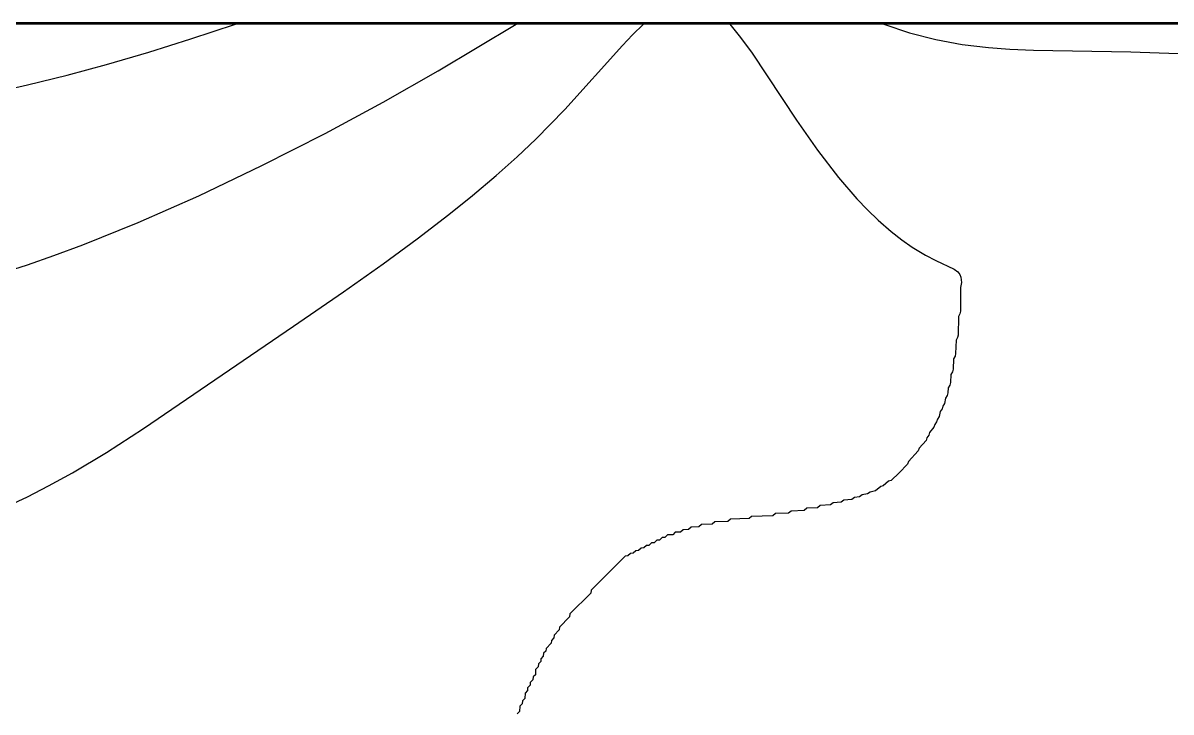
# Model space of a CAD drawing. Header units: millimetres. Extents: x 0 to 1200, y 0 to 1080.
# Drawn here: x 553.9 to 771.9, y 949.2 to 1080 of the extents above; entities that cross this region are included whole.
import ezdxf

# ---------------------------------------------------------------- set-up
doc = ezdxf.new("R2010")
doc.units = ezdxf.units.MM
for name, color, linetype in [('CONTOUR_44', 5, 'Continuous'), ('CONTOUR_45', 5, 'Continuous'), ('CONTOUR_46', 150, 'Continuous'), ('CONTOUR_47', 150, 'Continuous'), ('CONTOUR_48', 130, 'Continuous'), ('CONTOUR_49', 90, 'Continuous'), ('CONTOUR_50', 90, 'Continuous'), ('CONTOUR_51', 3, 'Continuous'), ('CONTOUR_52', 60, 'Continuous'), ('MODEL_BOUNDARY', 7, 'Continuous')]:
    doc.layers.add(name, color=color, linetype=linetype)

msp = doc.modelspace()

# ---------------------------------------------------------------- linework, layer by layer
at = {"layer": 'CONTOUR_44'}
msp.add_polyline3d([(0.25, 0.25, 88), (1199.75, 0.25, 88), (1199.75, 1079.75, 88), (0.25, 1079.75, 88), (0.25, 0.25, 88)], close=True, dxfattribs=at)
at = {"layer": 'CONTOUR_45'}
msp.add_polyline3d([(0.25, 0.25, 90), (1199.75, 0.25, 90), (1199.75, 1079.75, 90), (0.25, 1079.75, 90), (0.25, 0.25, 90)], close=True, dxfattribs=at)
at = {"layer": 'CONTOUR_46'}
msp.add_polyline3d([(1199.75, 1079.75, 92), (0.25, 1079.75, 92)], dxfattribs=at)
at = {"layer": 'CONTOUR_47'}
msp.add_polyline3d([(1199.75, 1079.75, 94), (0.25, 1079.75, 94)], dxfattribs=at)
at = {"layer": 'CONTOUR_48'}
msp.add_polyline3d([(1199.75, 1079.75, 96), (0.25, 1079.75, 96)], dxfattribs=at)
at = {"layer": 'CONTOUR_49'}
msp.add_polyline3d([(1199.75, 1079.75, 98), (51.67, 1079.75, 98)], dxfattribs=at)
at = {"layer": 'CONTOUR_50'}
for points in [[(550.25, 987.95, 100), (554.75, 990.05, 100), (558.75, 992.09, 100), (563.25, 994.56, 100), (569.75, 998.45, 100), (576.75, 1002.97, 100), (605.25, 1022.4, 100), (614.75, 1028.97, 100), (622.25, 1034.27, 100), (628.75, 1039.02, 100), (634.75, 1043.61, 100), (639.25, 1047.22, 100), (643.75, 1051.02, 100), (647.75, 1054.61, 100), (651.25, 1057.94, 100), (656.75, 1063.57, 100), (667.74, 1075.75, 100), (669.64, 1077.75, 100), (671.7, 1079.75, 100), (107.82, 1079.75, 100)], [(874.51, 1079.75, 100), (688.09, 1079.75, 100), (690.16, 1077.25, 100), (692.34, 1074.25, 100), (700.75, 1061.57, 100), (704.75, 1055.84, 100), (708.75, 1050.64, 100), (712.25, 1046.59, 100), (714.25, 1044.5, 100), (716.25, 1042.57, 100), (718.75, 1040.39, 100), (720.75, 1038.83, 100), (722.75, 1037.43, 100), (725.25, 1035.91, 100), (727.25, 1034.87, 100), (730.69, 1033.25, 100), (731.4, 1032.75, 100), (731.77, 1032.25, 100), (731.96, 1031.75, 100), (732.09, 1030.75, 100), (731.91, 1029.75, 100), (731.92, 1025.25, 100), (731.8, 1024.75, 100), (731.55, 1024.25, 100), (731.47, 1020.75, 100), (731.36, 1020.25, 100), (731.07, 1019.75, 100), (730.98, 1017.25, 100), (730.88, 1016.75, 100), (730.58, 1016.25, 100), (730.49, 1014.25, 100), (730.38, 1013.75, 100), (730.07, 1013.25, 100), (729.98, 1011.75, 100), (729.87, 1011.25, 100), (729.56, 1010.75, 100), (729.48, 1009.75, 100), (729.36, 1009.25, 100), (729.05, 1008.75, 100), (728.86, 1007.75, 100), (728.53, 1007.25, 100), (728.4, 1006.75, 100), (728.05, 1006.25, 100), (727.86, 1005.25, 100), (727.52, 1004.75, 100), (727.38, 1004.25, 100), (727.02, 1003.75, 100), (726.86, 1003.25, 100), (726.04, 1002.25, 100), (725.9, 1001.75, 100), (725.52, 1001.25, 100), (725.36, 1000.75, 100), (724.04, 999.25, 100), (723.87, 998.75, 100), (722.04, 996.75, 100), (721.87, 996.25, 100), (720.25, 994.57, 100), (718.75, 993.14, 100), (718.25, 992.97, 100), (717.25, 992.12, 100), (716.75, 991.97, 100), (715.75, 991.16, 100), (714.75, 990.94, 100), (714.25, 990.58, 100), (713.25, 990.42, 100), (712.75, 990.05, 100), (711.75, 989.91, 100), (711.25, 989.54, 100), (709.75, 989.38, 100), (709.25, 989.01, 100), (707.75, 988.87, 100), (707.25, 988.49, 100), (705.25, 988.36, 100), (704.75, 987.96, 100), (702.75, 987.85, 100), (702.25, 987.45, 100), (699.75, 987.33, 100), (699.25, 986.92, 100), (696.75, 986.83, 100), (696.25, 986.41, 100), (692.25, 986.31, 100), (691.75, 985.88, 100), (688.25, 985.8, 100), (687.75, 985.36, 100), (685.25, 985.3, 100), (684.75, 984.84, 100), (682.75, 984.79, 100), (682.25, 984.33, 100), (680.75, 984.29, 100), (680.25, 983.83, 100), (679.25, 983.79, 100), (678.75, 983.33, 100), (677.75, 983.29, 100), (677.25, 982.82, 100), (676.25, 982.79, 100), (675.75, 982.31, 100), (675.25, 982.29, 100), (674.75, 981.81, 100), (674.25, 981.79, 100), (673.75, 981.31, 100), (673.25, 981.29, 100), (672.75, 980.81, 100), (672.25, 980.79, 100), (671.75, 980.31, 100), (671.25, 980.29, 100), (670.75, 979.81, 100), (670.25, 979.79, 100), (669.75, 979.31, 100), (669.25, 979.28, 100), (668.75, 978.8, 100), (668.21, 978.75, 100), (661.75, 972.3, 100), (661.68, 971.75, 100), (657.75, 967.8, 100), (657.69, 967.25, 100), (655.75, 965.3, 100), (655.69, 964.75, 100), (654.72, 963.75, 100), (654.69, 963.25, 100), (654.21, 962.75, 100), (654.19, 962.25, 100), (653.22, 961.25, 100), (653.19, 960.75, 100), (652.75, 960.31, 100), (652.69, 959.75, 100), (652.21, 959.25, 100), (652.19, 958.75, 100), (651.75, 958.31, 100), (651.69, 957.75, 100), (651.22, 957.25, 100), (651.18, 956.25, 100), (650.75, 955.82, 100), (650.68, 955.25, 100), (650.21, 954.75, 100), (650.19, 954.25, 100), (649.71, 953.75, 100), (649.69, 953.25, 100), (649.21, 952.75, 100), (649.18, 951.75, 100), (648.75, 951.32, 100), (648.68, 950.75, 100), (648.21, 950.25, 100), (648.18, 949.25, 100), (647.75, 948.82, 100)]]:
    msp.add_polyline3d(points, dxfattribs=at)
at = {"layer": 'CONTOUR_51'}
msp.add_polyline3d([(549.75, 1032.47, 102), (554.75, 1034.1, 102), (559.75, 1035.84, 102), (565.25, 1037.89, 102), (575.75, 1042.13, 102), (587.25, 1047.2, 102), (599.25, 1052.91, 102), (611.25, 1059.01, 102), (622.25, 1064.94, 102), (632.75, 1070.93, 102), (647.53, 1079.75, 102), (329.25, 1079.75, 102)], dxfattribs=at)
msp.add_polyline3d([(795.75, 1072.73, 102), (801.25, 1072.53, 102), (806.25, 1072.6, 102), (811.25, 1072.95, 102), (816.25, 1073.61, 102), (821.25, 1074.56, 102), (826.75, 1075.91, 102), (832.25, 1077.53, 102), (838.92, 1079.75, 102), (717.36, 1079.75, 102), (722.25, 1078.12, 102), (727.25, 1076.83, 102), (732.25, 1075.91, 102), (737.25, 1075.32, 102), (741.25, 1075.03, 102), (745.75, 1074.83, 102), (764.25, 1074.5, 102), (773.25, 1074.2, 102), (780.75, 1073.79, 102), (795.75, 1072.73, 102)], close=True, dxfattribs=at)
at = {"layer": 'CONTOUR_52'}
msp.add_polyline3d([(547.75, 1066.67, 104), (554.75, 1068.25, 104), (562.25, 1070.11, 104), (569.75, 1072.14, 104), (577.75, 1074.48, 104), (585.75, 1076.96, 104), (594.22, 1079.75, 104), (387.19, 1079.75, 104)], dxfattribs=at)
at = {"layer": 'MODEL_BOUNDARY'}
msp.add_polyline3d([(0, 0, 86), (1200, 0, 86), (1200, 1080, 86), (0, 1080, 86)], close=True, dxfattribs=at)

doc.saveas('drawing.dxf')
